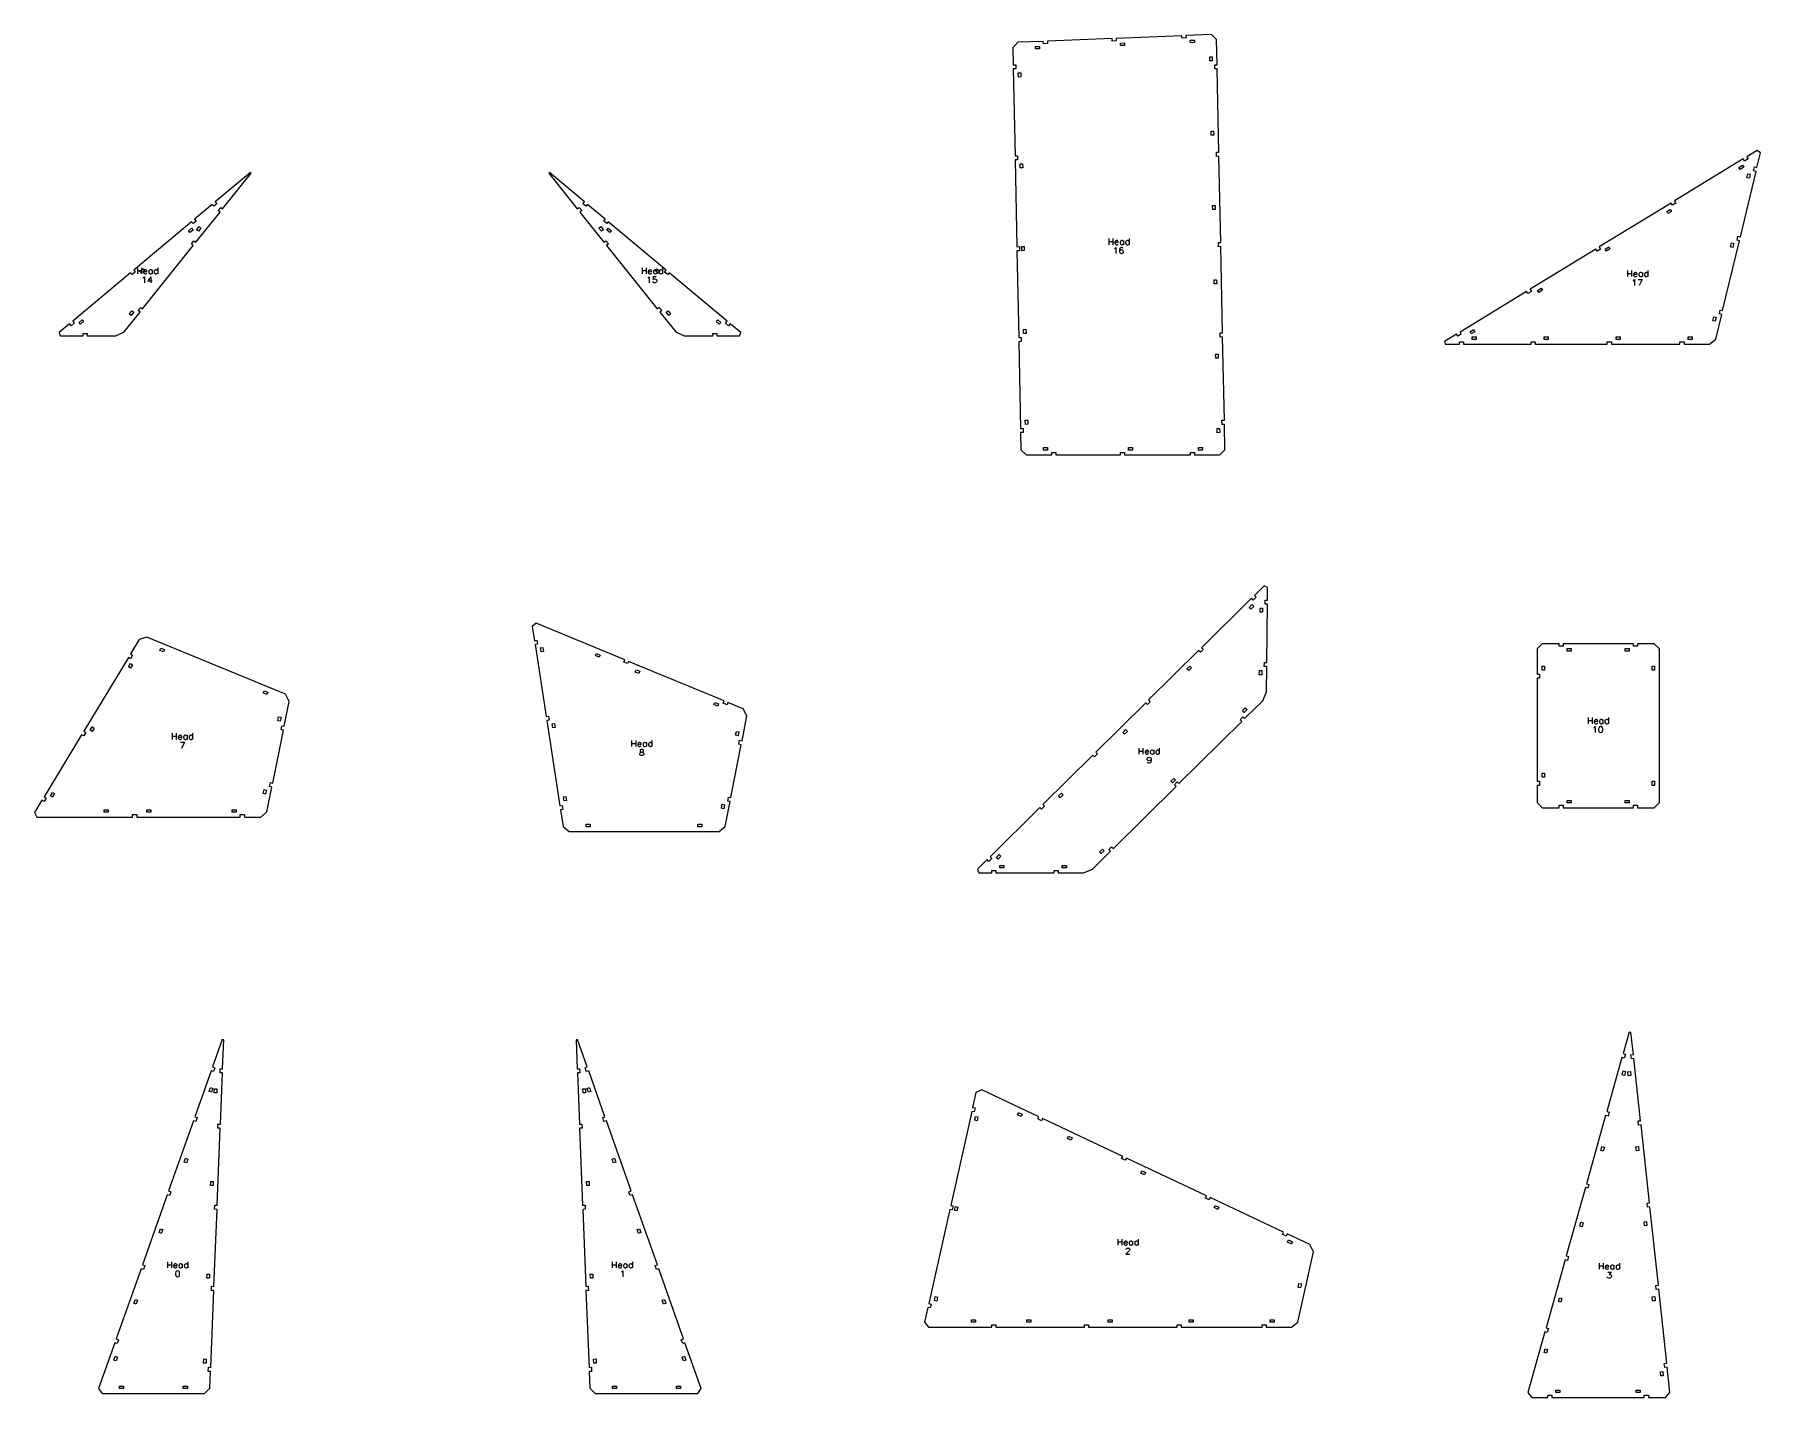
# Model space of a CAD drawing. Header units: metres. Extents: x 99 to 7850, y 59 to 3503.
# Drawn here: x 140 to 2259, y 61 to 1734 of the extents above; entities that cross this region are included whole.
import ezdxf

# ---------------------------------------------------------------- set-up
doc = ezdxf.new("R2010")
doc.units = ezdxf.units.M
doc.layers.add('head_cuts', color=7, linetype='Continuous')
doc.layers.add('head_marks', color=7, linetype='Continuous')

msp = doc.modelspace()

# ---------------------------------------------------------------- linework, layer by layer
at = {"layer": 'head_cuts'}
for points in [[(1357.4, 1218.3), (1388.6, 1218.3), (1388.6, 1221.3), (1393.6, 1221.3), (1393.6, 1218.3), (1473, 1218.3), (1473, 1221.3), (1478, 1221.3), (1478, 1218.3), (1558.9, 1218.3), (1558.9, 1221.3), (1563.9, 1221.3), (1563.9, 1218.3), (1595.1, 1218.3), (1601.3, 1224.7), (1600.7, 1255.8), (1597.7, 1255.8), (1597.6, 1260.8), (1600.6, 1260.8), (1598.5, 1363.1), (1595.5, 1363), (1595.4, 1368), (1598.4, 1368.1), (1596.3, 1474), (1593.3, 1473.9), (1593.2, 1478.9), (1596.2, 1479), (1594, 1584.9), (1591, 1584.8), (1590.9, 1589.8), (1593.9, 1589.9), (1591.9, 1692.1), (1588.9, 1692.1), (1588.8, 1697.1), (1591.8, 1697.1), (1591.1, 1728.3), (1584.7, 1734.4), (1553.5, 1733.1), (1553.7, 1730.1), (1548.7, 1729.9), (1548.5, 1732.9), (1467.7, 1729.6), (1467.8, 1726.6), (1462.8, 1726.4), (1462.7, 1729.4), (1383.3, 1726.2), (1383.4, 1723.2), (1378.4, 1723), (1378.3, 1726), (1347.2, 1724.8), (1341, 1718.2), (1341.4, 1697.1), (1344.4, 1697.2), (1344.5, 1692.2), (1341.5, 1692.1), (1343.7, 1585.5), (1346.7, 1585.6), (1346.8, 1580.6), (1343.8, 1580.5), (1345.9, 1473.9), (1348.9, 1474), (1349, 1469), (1346, 1468.9), (1348.2, 1362.3), (1351.2, 1362.4), (1351.3, 1357.4), (1348.3, 1357.3), (1350.4, 1250.7), (1353.4, 1250.8), (1353.5, 1245.8), (1350.5, 1245.7), (1350.9, 1224.7)], [(1373.6, 1719.8), (1373.7, 1716.8), (1368.7, 1716.6), (1368.6, 1719.6)], [(1478, 1724), (1478.1, 1721), (1473.1, 1720.8), (1473, 1723.8)], [(1563.8, 1727.5), (1563.9, 1724.5), (1558.9, 1724.3), (1558.8, 1727.3)], [(1585.7, 1702), (1582.7, 1701.9), (1582.6, 1706.9), (1585.6, 1707)], [(1347.6, 1687.2), (1350.6, 1687.3), (1350.7, 1682.3), (1347.7, 1682.2)], [(1587.5, 1610.7), (1584.5, 1610.7), (1584.4, 1615.7), (1587.4, 1615.7)], [(1871.7, 1354.1), (1889.2, 1354.1), (1889.2, 1357.1), (1894.2, 1357.1), (1894.2, 1354.1), (1977.2, 1354.1), (1977.2, 1357.1), (1982.2, 1357.1), (1982.2, 1354.1), (2070.7, 1354.1), (2070.7, 1357.1), (2075.7, 1357.1), (2075.7, 1354.1), (2159.9, 1354.1), (2159.9, 1357.1), (2164.9, 1357.1), (2164.9, 1354.1), (2196.1, 1354.1), (2203.9, 1360.3), (2211.2, 1390.6), (2208.3, 1391.3), (2209.4, 1396.1), (2212.3, 1395.4), (2232.9, 1481.3), (2230, 1482), (2231.1, 1486.8), (2234.1, 1486.1), (2253.3, 1566.2), (2250.3, 1566.9), (2251.5, 1571.8), (2254.4, 1571.1), (2258.8, 1589.3), (2254.8, 1592.1), (2242, 1584.3), (2243.6, 1581.7), (2239.3, 1579.1), (2237.7, 1581.7), (2153.3, 1530.1), (2154.9, 1527.5), (2150.6, 1524.9), (2149, 1527.5), (2060.8, 1473.6), (2062.4, 1471), (2058.1, 1468.4), (2056.5, 1470.9), (1975.9, 1421.7), (1977.5, 1419.1), (1973.2, 1416.5), (1971.6, 1419.1), (1889.9, 1369.1), (1891.5, 1366.6), (1887.2, 1364), (1885.7, 1366.5), (1870.8, 1357.4)], [(1349.9, 1575.6), (1352.9, 1575.7), (1353, 1570.7), (1350, 1570.6)], [(2236.6, 1574), (2238.2, 1571.4), (2233.9, 1568.8), (2232.3, 1571.3)], [(171.5, 1364.3), (199.4, 1364.3), (199.4, 1367.3), (204.4, 1367.3), (204.4, 1364.3), (239.6, 1364.3), (249.9, 1369.2), (269.4, 1393.6), (267, 1395.4), (270.2, 1399.3), (272.5, 1397.5), (334.8, 1475.4), (332.5, 1477.3), (335.6, 1481.2), (337.9, 1479.3), (367.6, 1516.4), (365.2, 1518.3), (368.4, 1522.2), (370.7, 1520.3), (405.8, 1564.2), (404.9, 1565.1), (361.8, 1529), (363.7, 1526.7), (359.9, 1523.5), (358, 1525.8), (336.4, 1507.7), (338.3, 1505.4), (334.5, 1502.2), (332.6, 1504.5), (261.6, 1445.1), (263.5, 1442.8), (259.7, 1439.6), (257.8, 1441.9), (186.8, 1382.4), (188.7, 1380.1), (184.9, 1376.9), (183, 1379.2), (170, 1368.4)], [(937.3, 1364.3), (972.5, 1364.3), (972.5, 1367.3), (977.5, 1367.3), (977.5, 1364.3), (1005.5, 1364.3), (1006.9, 1368.4), (994, 1379.2), (992, 1376.9), (988.2, 1380.1), (990.1, 1382.4), (919.1, 1441.9), (917.2, 1439.6), (913.4, 1442.8), (915.3, 1445.1), (844.3, 1504.5), (842.4, 1502.2), (838.6, 1505.4), (840.5, 1507.7), (818.9, 1525.8), (817, 1523.5), (813.2, 1526.7), (815.1, 1529), (772, 1565.1), (771.1, 1564.2), (806.2, 1520.3), (808.5, 1522.2), (811.7, 1518.3), (809.3, 1516.4), (839, 1479.3), (841.3, 1481.2), (844.5, 1477.3), (842.1, 1475.4), (904.4, 1397.5), (906.8, 1399.3), (909.9, 1395.4), (907.5, 1393.6), (927, 1369.2)], [(2245.1, 1557.9), (2242.2, 1558.6), (2243.3, 1563.5), (2246.3, 1562.8)], [(1589.3, 1519.5), (1586.3, 1519.4), (1586.2, 1524.4), (1589.2, 1524.5)], [(2147.9, 1519.7), (2149.5, 1517.2), (2145.2, 1514.6), (2143.6, 1517.1)], [(332.6, 1496.7), (334.5, 1494.4), (330.7, 1491.2), (328.8, 1493.5)], [(341, 1492.8), (338.7, 1494.7), (341.8, 1498.6), (344.2, 1496.7)], [(832.8, 1496.7), (835.1, 1498.6), (838.2, 1494.7), (835.9, 1492.8)], [(848.2, 1493.5), (846.2, 1491.2), (842.4, 1494.4), (844.3, 1496.7)], [(1351.9, 1474), (1354.9, 1474.1), (1355, 1469.1), (1352, 1469)], [(2072.5, 1473.7), (2074, 1471.1), (2069.8, 1468.5), (2068.2, 1471)], [(2224.7, 1472.9), (2221.8, 1473.6), (2223, 1478.5), (2225.9, 1477.8)], [(273.1, 1446.9), (275, 1444.6), (271.2, 1441.4), (269.3, 1443.7)], [(907.6, 1443.7), (905.7, 1441.4), (901.9, 1444.6), (903.8, 1446.9)], [(1591.2, 1428.2), (1588.2, 1428.2), (1588.1, 1433.2), (1591.1, 1433.2)], [(1989.5, 1422.9), (1991, 1420.4), (1986.7, 1417.8), (1985.2, 1420.3)], [(198.3, 1384.3), (200.2, 1382), (196.4, 1378.7), (194.5, 1381)], [(258.4, 1389.5), (256.1, 1391.4), (259.2, 1395.3), (261.6, 1393.4)], [(915.3, 1393.4), (917.7, 1395.3), (920.8, 1391.4), (918.5, 1389.5)], [(982.4, 1381), (980.5, 1378.7), (976.7, 1382), (978.6, 1384.3)], [(2203, 1382.3), (2200.1, 1383), (2201.3, 1387.8), (2204.2, 1387.1)], [(1354, 1372.4), (1357, 1372.5), (1357.1, 1367.5), (1354.1, 1367.4)], [(1906.4, 1372.2), (1908, 1369.6), (1903.7, 1367), (1902.2, 1369.6)], [(1904.8, 1360.1), (1904.8, 1363.1), (1909.8, 1363.1), (1909.8, 1360.1)], [(1993.2, 1360.1), (1993.2, 1363.1), (1998.2, 1363.1), (1998.2, 1360.1)], [(2081.6, 1360.1), (2081.6, 1363.1), (2086.6, 1363.1), (2086.6, 1360.1)], [(2169.9, 1360.1), (2169.9, 1363.1), (2174.9, 1363.1), (2174.9, 1360.1)], [(1593, 1337), (1590, 1336.9), (1589.9, 1341.9), (1592.9, 1342)], [(1356.2, 1260.8), (1359.2, 1260.9), (1359.3, 1255.9), (1356.3, 1255.8)], [(1594.9, 1245.7), (1591.9, 1245.6), (1591.8, 1250.6), (1594.8, 1250.7)], [(1378.6, 1224.3), (1378.6, 1227.3), (1383.6, 1227.3), (1383.6, 1224.3)], [(1483, 1224.3), (1483, 1227.3), (1488, 1227.3), (1488, 1224.3)], [(1568.9, 1224.3), (1568.9, 1227.3), (1573.9, 1227.3), (1573.9, 1224.3)], [(1299.3, 705.3), (1315, 705.3), (1315, 708.3), (1320, 708.3), (1320, 705.3), (1391.6, 705.3), (1391.6, 708.3), (1396.6, 708.3), (1396.6, 705.3), (1427.7, 705.3), (1438.6, 709.8), (1460.7, 731.7), (1458.6, 733.8), (1462.2, 737.3), (1464.3, 735.2), (1541.3, 811.3), (1539.2, 813.5), (1542.8, 817), (1544.9, 814.9), (1622, 891), (1619.8, 893.2), (1623.4, 896.7), (1625.5, 894.6), (1647.7, 916.5), (1652.3, 927.3), (1652.6, 958.4), (1649.6, 958.4), (1649.7, 963.4), (1652.7, 963.4), (1653.5, 1035), (1650.5, 1035.1), (1650.5, 1040.1), (1653.5, 1040), (1653.7, 1055.7), (1649.3, 1057.6), (1637.4, 1045.9), (1639.5, 1043.7), (1636, 1040.2), (1633.9, 1042.3), (1572.5, 981.7), (1574.6, 979.6), (1571.1, 976), (1569, 978.2), (1507.6, 917.5), (1509.7, 915.4), (1506.2, 911.9), (1504, 914), (1442.7, 853.3), (1444.8, 851.2), (1441.2, 847.7), (1439.1, 849.8), (1377.8, 789.2), (1379.9, 787), (1376.3, 783.5), (1374.2, 785.6), (1312.9, 725), (1315, 722.9), (1311.4, 719.3), (1309.3, 721.5), (1297.5, 709.8)], [(1634.5, 1034.6), (1636.6, 1032.4), (1633.1, 1028.9), (1631, 1031)], [(1647.4, 1025.1), (1644.4, 1025.1), (1644.4, 1030.1), (1647.4, 1030.1)], [(796.1, 755.9), (980.4, 755.9), (987.9, 762.1), (993.9, 792.7), (991, 793.2), (991.9, 798.2), (994.9, 797.6), (1007.5, 862.6), (1004.6, 863.1), (1005.5, 868.1), (1008.5, 867.5), (1014.5, 898.1), (1009.8, 906.7), (991.2, 914.4), (990.1, 911.6), (985.5, 913.5), (986.6, 916.3), (869, 964.9), (867.9, 962.1), (863.3, 964), (864.4, 966.8), (755.9, 1011.6), (751, 1007.8), (753.7, 990.3), (756.7, 990.8), (757.4, 985.8), (754.5, 985.4), (768, 897.3), (771, 897.8), (771.7, 892.8), (768.8, 892.4), (784.9, 787.7), (787.8, 788.1), (788.6, 783.2), (785.6, 782.7), (788.8, 762.2)], [(142.9, 773.8), (260.3, 773.8), (260.3, 776.8), (265.3, 776.8), (265.3, 773.8), (392.5, 773.8), (392.5, 776.8), (397.5, 776.8), (397.5, 773.8), (417.6, 773.8), (425.2, 780), (431.4, 810.6), (428.4, 811.2), (429.4, 816.1), (432.4, 815.5), (445.5, 880.4), (442.5, 881), (443.5, 885.9), (446.5, 885.3), (452.6, 915.8), (448, 924.5), (277.7, 994.8), (268.5, 991.8), (257.8, 974), (260.3, 972.5), (257.8, 968.2), (255.2, 969.7), (200.3, 879.1), (202.9, 877.6), (200.3, 873.3), (197.7, 874.8), (151.6, 798.6), (154.2, 797.1), (151.6, 792.8), (149, 794.4), (139.9, 779.2)], [(299.6, 979.3), (298.4, 976.5), (293.8, 978.4), (295, 981.2)], [(761.2, 981.3), (764.1, 981.8), (764.9, 976.8), (761.9, 976.4)], [(1990.9, 785.2), (2011.5, 785.2), (2011.5, 788.2), (2016.5, 788.2), (2016.5, 785.2), (2102.7, 785.2), (2102.7, 788.2), (2107.7, 788.2), (2107.7, 785.2), (2128.3, 785.2), (2134.6, 791.6), (2134.6, 980.3), (2128.3, 986.6), (2107.7, 986.6), (2107.7, 983.6), (2102.7, 983.6), (2102.7, 986.6), (2016.5, 986.6), (2016.5, 983.6), (2011.5, 983.6), (2011.5, 986.6), (1990.9, 986.6), (1984.6, 980.3), (1984.6, 949.1), (1987.6, 949.1), (1987.6, 944.1), (1984.6, 944.1), (1984.6, 817.7), (1987.6, 817.7), (1987.6, 812.7), (1984.6, 812.7), (1984.6, 791.6)], [(2026.5, 980.6), (2026.5, 977.6), (2021.5, 977.6), (2021.5, 980.6)], [(2097.7, 980.6), (2097.7, 977.6), (2092.7, 977.6), (2092.7, 980.6)], [(257.7, 962.4), (260.3, 960.8), (257.7, 956.5), (255.1, 958.1)], [(834.4, 972.7), (833.2, 969.9), (828.6, 971.9), (829.7, 974.6)], [(882.9, 952.7), (881.7, 949.9), (877.1, 951.8), (878.3, 954.6)], [(1558.2, 959.1), (1560.3, 957), (1556.8, 953.5), (1554.7, 955.6)], [(1646.5, 948.5), (1643.5, 948.5), (1643.6, 953.5), (1646.6, 953.5)], [(1990.6, 959.1), (1993.6, 959.1), (1993.6, 954.1), (1990.6, 954.1)], [(2128.6, 954.1), (2125.6, 954.1), (2125.6, 959.1), (2128.6, 959.1)], [(426.2, 927), (425, 924.2), (420.4, 926.1), (421.6, 928.9)], [(979.7, 912.7), (978.6, 909.9), (973.9, 911.8), (975.1, 914.6)], [(441.6, 891.4), (438.6, 892), (439.6, 896.9), (442.6, 896.3)], [(1624.8, 902.3), (1622.7, 904.5), (1626.3, 908), (1628.4, 905.9)], [(210.6, 884.6), (213.2, 883), (210.6, 878.7), (208, 880.3)], [(775.5, 888.4), (778.4, 888.8), (779.2, 883.9), (776.2, 883.4)], [(1003.6, 873.5), (1000.6, 874.1), (1001.6, 879), (1004.5, 878.4)], [(1479.4, 881.2), (1481.5, 879), (1477.9, 875.5), (1475.8, 877.6)], [(1990.6, 827.7), (1993.6, 827.7), (1993.6, 822.7), (1990.6, 822.7)], [(423.5, 802), (420.6, 802.5), (421.6, 807.4), (424.5, 806.9)], [(1537.1, 815.6), (1535, 817.7), (1538.6, 821.3), (1540.7, 819.1)], [(2128.6, 812.7), (2125.6, 812.7), (2125.6, 817.7), (2128.6, 817.7)], [(161.9, 804.1), (164.5, 802.5), (161.9, 798.3), (159.3, 799.8)], [(789.3, 798.5), (792.2, 798.9), (793, 794), (790, 793.5)], [(986.1, 784), (983.2, 784.6), (984.1, 789.5), (987.1, 788.9)], [(1400.5, 803.2), (1402.6, 801.1), (1399.1, 797.5), (1396.9, 799.7)], [(2021.5, 791.2), (2021.5, 794.2), (2026.5, 794.2), (2026.5, 791.2)], [(2092.7, 791.2), (2092.7, 794.2), (2097.7, 794.2), (2097.7, 791.2)], [(225.3, 779.8), (225.3, 782.8), (230.3, 782.8), (230.3, 779.8)], [(277.8, 779.8), (277.8, 782.8), (282.8, 782.8), (282.8, 779.8)], [(382.5, 779.8), (382.5, 782.8), (387.5, 782.8), (387.5, 779.8)], [(817.2, 761.9), (817.2, 764.9), (822.2, 764.9), (822.2, 761.9)], [(954.2, 761.9), (954.2, 764.9), (959.2, 764.9), (959.2, 761.9)], [(1324.2, 727.8), (1326.3, 725.6), (1322.8, 722.1), (1320.6, 724.2)], [(1449.4, 728.9), (1447.3, 731), (1450.9, 734.5), (1453, 732.4)], [(1325, 711.3), (1325, 714.3), (1330, 714.3), (1330, 711.3)], [(1401.6, 711.3), (1401.6, 714.3), (1406.6, 714.3), (1406.6, 711.3)], [(1977.9, 61.3), (1997.6, 61.3), (1997.6, 64.3), (2002.6, 64.3), (2002.6, 61.3), (2116.1, 61.3), (2116.1, 64.3), (2121.1, 64.3), (2121.1, 61.3), (2142, 61.3), (2147.6, 67.6), (2144.3, 98.6), (2141.3, 98.2), (2140.7, 103.2), (2143.7, 103.5), (2133.9, 194.3), (2130.9, 193.9), (2130.4, 198.9), (2133.4, 199.2), (2123, 295.2), (2120, 294.8), (2119.5, 299.8), (2122.4, 300.1), (2112.1, 396.1), (2109.1, 395.7), (2108.5, 400.7), (2111.5, 401), (2103.3, 477.5), (2100.3, 477.1), (2099.7, 482.1), (2102.7, 482.4), (2099.8, 509.5), (2097.4, 509.7), (2090, 483.5), (2092.9, 482.7), (2091.6, 477.9), (2088.7, 478.7), (2070, 412.3), (2072.9, 411.5), (2071.6, 406.7), (2068.7, 407.5), (2045.2, 323.7), (2048.1, 322.9), (2046.7, 318.1), (2043.8, 318.9), (2020.3, 235.2), (2023.2, 234.4), (2021.9, 229.6), (2019, 230.4), (1995.5, 146.6), (1998.4, 145.8), (1997, 141), (1994.1, 141.8), (1973.2, 67.4)], [(222.8, 66.3), (348.7, 66.3), (355.3, 72.6), (356.1, 93.2), (353.1, 93.3), (353.3, 98.3), (356.3, 98.2), (360.1, 192.7), (357.1, 192.8), (357.3, 197.8), (360.2, 197.7), (364, 292.2), (361, 292.3), (361.2, 297.3), (364.2, 297.2), (367.9, 391.7), (364.9, 391.8), (365.1, 396.8), (368.1, 396.7), (370.6, 459.7), (367.6, 459.8), (367.8, 464.8), (370.8, 464.7), (372.2, 500.4), (370.4, 500.7), (358.4, 467.1), (361.3, 466.1), (359.6, 461.3), (356.8, 462.3), (336.7, 405.8), (339.5, 404.8), (337.9, 400), (335, 401), (304.5, 314.9), (307.4, 313.9), (305.7, 309.2), (302.9, 310.2), (272.4, 224.1), (275.2, 223.1), (273.5, 218.4), (270.7, 219.4), (240.2, 133.2), (243, 132.2), (241.4, 127.5), (238.5, 128.5), (218.6, 72.2)], [(828.2, 66.3), (954.1, 66.3), (958.3, 72.2), (938.4, 128.5), (935.6, 127.5), (933.9, 132.2), (936.7, 133.2), (906.2, 219.4), (903.4, 218.4), (901.7, 223.1), (904.5, 224.1), (874, 310.2), (871.2, 309.2), (869.5, 313.9), (872.4, 314.9), (841.9, 401), (839, 400), (837.4, 404.8), (840.2, 405.8), (820.2, 462.3), (817.3, 461.3), (815.7, 466.1), (818.5, 467.1), (806.5, 500.7), (804.7, 500.4), (806.1, 464.7), (809.1, 464.8), (809.3, 459.8), (806.3, 459.7), (808.8, 396.7), (811.8, 396.8), (812, 391.8), (809, 391.7), (812.7, 297.2), (815.7, 297.3), (815.9, 292.3), (812.9, 292.2), (816.7, 197.7), (819.7, 197.8), (819.9, 192.8), (816.9, 192.7), (820.6, 98.2), (823.6, 98.3), (823.8, 93.3), (820.8, 93.2), (821.6, 72.6)], [(2090.3, 462.1), (2093.1, 461.3), (2091.8, 456.5), (2088.9, 457.3)], [(2099.5, 456.4), (2096.5, 456.1), (2096, 461), (2099, 461.4)], [(355.8, 441.7), (358.6, 440.7), (357, 436), (354.1, 437)], [(363.6, 435.1), (360.6, 435.3), (360.8, 440.3), (363.8, 440.1)], [(813.1, 440.1), (816.1, 440.3), (816.3, 435.3), (813.3, 435.1)], [(822.8, 437), (819.9, 436), (818.3, 440.7), (821.1, 441.7)], [(1237.5, 147.6), (1315, 147.6), (1315, 150.6), (1320, 150.6), (1320, 147.6), (1428.8, 147.6), (1428.8, 150.6), (1433.8, 150.6), (1433.8, 147.6), (1542.6, 147.6), (1542.6, 150.6), (1547.6, 150.6), (1547.6, 147.6), (1646.9, 147.6), (1646.9, 150.6), (1651.9, 150.6), (1651.9, 147.6), (1683.1, 147.6), (1690.8, 153.8), (1710.1, 240), (1705.7, 248.9), (1677.6, 262.1), (1676.3, 259.4), (1671.8, 261.6), (1673, 264.3), (1583.2, 306.6), (1581.9, 303.9), (1577.4, 306.1), (1578.7, 308.8), (1480.3, 355.2), (1479, 352.5), (1474.5, 354.6), (1475.8, 357.3), (1377.3, 403.7), (1376.1, 401), (1371.5, 403.2), (1372.8, 405.9), (1302.7, 438.9), (1295.6, 435.5), (1291.6, 417.4), (1294.5, 416.8), (1293.4, 411.9), (1290.5, 412.5), (1264.6, 297.1), (1267.5, 296.4), (1266.4, 291.5), (1263.5, 292.2), (1237.6, 176.7), (1240.6, 176), (1239.5, 171.2), (1236.5, 171.8), (1232.5, 153.8)], [(1295.2, 406.3), (1298.1, 405.7), (1297.1, 400.8), (1294.1, 401.5)], [(1352.4, 408.9), (1351.1, 406.2), (1346.6, 408.3), (1347.8, 411)], [(1413.9, 379.9), (1412.6, 377.2), (1408.1, 379.3), (1409.4, 382)], [(2064.2, 369.3), (2067.1, 368.5), (2065.8, 363.7), (2062.9, 364.5)], [(2109.5, 364.3), (2106.5, 364), (2105.9, 368.9), (2108.9, 369.3)], [(325.1, 355), (327.9, 354), (326.3, 349.3), (323.4, 350.3)], [(853.5, 350.3), (850.7, 349.3), (849, 354), (851.8, 355)], [(1503.9, 337.4), (1502.7, 334.7), (1498.1, 336.8), (1499.4, 339.5)], [(359.1, 321.4), (356.1, 321.5), (356.3, 326.5), (359.3, 326.4)], [(817.6, 326.4), (820.6, 326.5), (820.8, 321.5), (817.8, 321.4)], [(1594, 294.9), (1592.7, 292.2), (1588.2, 294.3), (1589.5, 297.1)], [(1270.4, 295.7), (1273.4, 295.1), (1272.3, 290.2), (1269.4, 290.9)], [(2038.2, 276.5), (2041.1, 275.7), (2039.7, 270.9), (2036.8, 271.7)], [(2119.4, 272.2), (2116.5, 271.9), (2115.9, 276.8), (2118.9, 277.2)], [(294.4, 268.3), (297.2, 267.3), (295.5, 262.6), (292.7, 263.6)], [(884.2, 263.6), (881.4, 262.6), (879.7, 267.3), (882.5, 268.3)], [(1684.1, 252.5), (1682.8, 249.7), (1678.2, 251.9), (1679.5, 254.6)], [(354.6, 207.7), (351.6, 207.8), (351.8, 212.8), (354.8, 212.7)], [(822.1, 212.7), (825.1, 212.8), (825.3, 207.8), (822.3, 207.7)], [(1694, 195.7), (1691.1, 196.4), (1692.2, 201.3), (1695.1, 200.6)], [(263.7, 181.6), (266.5, 180.6), (264.8, 175.9), (262, 176.9)], [(914.9, 176.9), (912.1, 175.9), (910.4, 180.6), (913.2, 181.6)], [(1245.7, 185.1), (1248.6, 184.5), (1247.5, 179.6), (1244.6, 180.3)], [(2012.1, 183.7), (2015, 182.9), (2013.7, 178.1), (2010.8, 178.9)], [(2129.4, 180.1), (2126.4, 179.8), (2125.9, 184.7), (2128.9, 185.1)], [(1290.2, 153.6), (1290.2, 156.6), (1295.2, 156.6), (1295.2, 153.6)], [(1358.2, 153.6), (1358.2, 156.6), (1363.2, 156.6), (1363.2, 153.6)], [(1457.8, 153.6), (1457.8, 156.6), (1462.8, 156.6), (1462.8, 153.6)], [(1557.3, 153.6), (1557.3, 156.6), (1562.3, 156.6), (1562.3, 153.6)], [(1656.9, 153.6), (1656.9, 156.6), (1661.9, 156.6), (1661.9, 153.6)], [(239, 111.9), (241.8, 110.9), (240.2, 106.2), (237.3, 107.2)], [(350.5, 103.5), (347.5, 103.6), (347.7, 108.6), (350.7, 108.5)], [(826.2, 108.5), (829.2, 108.6), (829.4, 103.6), (826.4, 103.5)], [(939.6, 107.2), (936.8, 106.2), (935.1, 110.9), (937.9, 111.9)], [(1994.6, 121.1), (1997.5, 120.3), (1996.1, 115.5), (1993.2, 116.3)], [(2139.4, 88), (2136.4, 87.7), (2135.9, 92.6), (2138.8, 93)], [(244, 72.3), (244, 75.3), (249, 75.3), (249, 72.3)], [(322.5, 72.3), (322.5, 75.3), (327.5, 75.3), (327.5, 72.3)], [(849.4, 72.3), (849.4, 75.3), (854.4, 75.3), (854.4, 72.3)], [(927.9, 72.3), (927.9, 75.3), (932.9, 75.3), (932.9, 72.3)], [(2007.6, 67.3), (2007.6, 70.3), (2012.6, 70.3), (2012.6, 67.3)], [(2106.1, 67.3), (2106.1, 70.3), (2111.1, 70.3), (2111.1, 67.3)]]:
    msp.add_lwpolyline(points, close=True, dxfattribs=at)
at = {"layer": 'head_marks'}
for p, q in [((1458.6, 1483.9), (1458.6, 1476.4)), ((1463.6, 1483.9), (1463.6, 1476.4)), ((1483.6, 1483.9), (1483.6, 1476.4)), ((1458.6, 1480.4), (1463.6, 1480.4)), ((1465.6, 1471.5), (1466.3, 1471.9)), ((1466.4, 1480.4), (1466.1, 1479.3)), ((1466.1, 1479.3), (1470.4, 1479.3)), ((1466.1, 1479.3), (1466.1, 1478.6)), ((1466.1, 1478.6), (1466.4, 1477.5)), ((1466.3, 1471.9), (1467.3, 1472.9)), ((1467.2, 1481.1), (1466.4, 1480.4)), ((1466.4, 1477.5), (1467.2, 1476.8)), ((1467.9, 1481.4), (1467.2, 1481.1)), ((1467.2, 1476.8), (1467.9, 1476.4)), ((1467.3, 1472.9), (1467.3, 1465.4)), ((1468.9, 1481.4), (1467.9, 1481.4)), ((1467.9, 1476.4), (1468.9, 1476.4)), ((1469.7, 1481.1), (1468.9, 1481.4)), ((1468.9, 1476.4), (1469.7, 1476.8)), ((1470, 1480.7), (1469.7, 1481.1)), ((1469.7, 1476.8), (1470.4, 1477.5)), ((1470.4, 1480), (1470, 1480.7)), ((1470.4, 1479.3), (1470.4, 1480)), ((1472.3, 1471.5), (1472, 1469.7)), ((1472, 1469.7), (1472, 1467.9)), ((1472.3, 1469), (1472, 1467.9)), ((1472, 1467.9), (1472.3, 1466.5)), ((1473.1, 1472.6), (1472.3, 1471.5)), ((1473.1, 1469.7), (1472.3, 1469)), ((1472.3, 1466.5), (1473.1, 1465.8)), ((1472.9, 1480.4), (1472.5, 1479.3)), ((1472.5, 1479.3), (1472.5, 1478.6)), ((1472.5, 1478.6), (1472.9, 1477.5)), ((1473.6, 1481.1), (1472.9, 1480.4)), ((1472.9, 1477.5), (1473.6, 1476.8)), ((1474.1, 1472.9), (1473.1, 1472.6)), ((1474.1, 1470.1), (1473.1, 1469.7)), ((1473.1, 1465.8), (1474.1, 1465.4)), ((1474.3, 1481.4), (1473.6, 1481.1)), ((1473.6, 1476.8), (1474.3, 1476.4)), ((1474.8, 1472.9), (1474.1, 1472.9)), ((1474.5, 1470.1), (1474.1, 1470.1)), ((1474.1, 1465.4), (1474.5, 1465.4)), ((1475.4, 1481.4), (1474.3, 1481.4)), ((1474.3, 1476.4), (1475.4, 1476.4)), ((1475.6, 1469.7), (1474.5, 1470.1)), ((1474.5, 1465.4), (1475.6, 1465.8)), ((1475.9, 1472.6), (1474.8, 1472.9)), ((1476.1, 1481.1), (1475.4, 1481.4)), ((1475.4, 1476.4), (1476.1, 1476.8)), ((1476.3, 1469), (1475.6, 1469.7)), ((1475.6, 1465.8), (1476.3, 1466.5)), ((1476.3, 1471.9), (1475.9, 1472.6)), ((1476.8, 1480.4), (1476.1, 1481.1)), ((1476.1, 1476.8), (1476.8, 1477.5)), ((1476.6, 1467.9), (1476.3, 1469)), ((1476.3, 1466.5), (1476.6, 1467.6)), ((1476.6, 1467.6), (1476.6, 1467.9)), ((1476.8, 1481.4), (1476.8, 1476.4)), ((1479.7, 1480.4), (1479.3, 1479.3)), ((1479.3, 1479.3), (1479.3, 1478.6)), ((1479.3, 1478.6), (1479.7, 1477.5)), ((1480.4, 1481.1), (1479.7, 1480.4)), ((1479.7, 1477.5), (1480.4, 1476.8)), ((1481.1, 1481.4), (1480.4, 1481.1)), ((1480.4, 1476.8), (1481.1, 1476.4)), ((1482.2, 1481.4), (1481.1, 1481.4)), ((1481.1, 1476.4), (1482.2, 1476.4)), ((1482.9, 1481.1), (1482.2, 1481.4)), ((1482.2, 1476.4), (1482.9, 1476.8)), ((1483.6, 1480.4), (1482.9, 1481.1)), ((1482.9, 1476.8), (1483.6, 1477.5)), ((266.1, 1448.1), (266.1, 1440.6)), ((266.1, 1444.5), (271.1, 1444.5)), ((271.1, 1448.1), (271.1, 1440.6)), ((274, 1444.5), (273.6, 1443.4)), ((273.6, 1443.4), (277.9, 1443.4)), ((273.6, 1443.4), (273.6, 1442.7)), ((273.6, 1442.7), (274, 1441.6)), ((274.7, 1445.2), (274, 1444.5)), ((274, 1441.6), (274.7, 1440.9)), ((275.4, 1445.6), (274.7, 1445.2)), ((274.7, 1440.9), (275.4, 1440.6)), ((276.5, 1445.6), (275.4, 1445.6)), ((277.2, 1445.2), (276.5, 1445.6)), ((276.5, 1440.6), (277.2, 1440.9)), ((277.6, 1444.8), (277.2, 1445.2)), ((277.2, 1440.9), (277.9, 1441.6)), ((277.9, 1444.1), (277.6, 1444.8)), ((277.9, 1443.4), (277.9, 1444.1)), ((280.4, 1444.5), (280.1, 1443.4)), ((280.1, 1443.4), (280.1, 1442.7)), ((280.1, 1442.7), (280.4, 1441.6)), ((281.1, 1445.2), (280.4, 1444.5)), ((280.4, 1441.6), (281.1, 1440.9)), ((281.9, 1445.6), (281.1, 1445.2)), ((281.1, 1440.9), (281.9, 1440.6)), ((282.9, 1445.6), (281.9, 1445.6)), ((283.6, 1445.2), (282.9, 1445.6)), ((282.9, 1440.6), (283.6, 1440.9)), ((284.4, 1444.5), (283.6, 1445.2)), ((283.6, 1440.9), (284.4, 1441.6)), ((284.4, 1445.6), (284.4, 1440.6)), ((287.2, 1444.5), (286.9, 1443.4)), ((286.9, 1443.4), (286.9, 1442.7)), ((286.9, 1442.7), (287.2, 1441.6)), ((287.9, 1445.2), (287.2, 1444.5)), ((287.2, 1441.6), (287.9, 1440.9)), ((288.6, 1445.6), (287.9, 1445.2)), ((287.9, 1440.9), (288.6, 1440.6)), ((289.7, 1445.6), (288.6, 1445.6)), ((290.4, 1445.2), (289.7, 1445.6)), ((289.7, 1440.6), (290.4, 1440.9)), ((291.1, 1444.5), (290.4, 1445.2)), ((290.4, 1440.9), (291.1, 1441.6)), ((291.1, 1448.1), (291.1, 1440.6)), ((885.8, 1448.1), (885.8, 1440.6)), ((885.8, 1444.5), (890.8, 1444.5)), ((890.8, 1448.1), (890.8, 1440.6)), ((893.6, 1444.5), (893.3, 1443.4)), ((893.3, 1443.4), (897.6, 1443.4)), ((893.3, 1443.4), (893.3, 1442.7)), ((893.3, 1442.7), (893.6, 1441.6)), ((894.3, 1445.2), (893.6, 1444.5)), ((893.6, 1441.6), (894.3, 1440.9)), ((895.1, 1445.6), (894.3, 1445.2)), ((894.3, 1440.9), (895.1, 1440.6)), ((896.1, 1445.6), (895.1, 1445.6)), ((896.8, 1445.2), (896.1, 1445.6)), ((896.1, 1440.6), (896.8, 1440.9)), ((897.2, 1444.8), (896.8, 1445.2)), ((896.8, 1440.9), (897.6, 1441.6)), ((897.6, 1444.1), (897.2, 1444.8)), ((897.6, 1443.4), (897.6, 1444.1)), ((900.1, 1444.5), (899.7, 1443.4)), ((899.7, 1443.4), (899.7, 1442.7)), ((899.7, 1442.7), (900.1, 1441.6)), ((900.8, 1445.2), (900.1, 1444.5)), ((900.1, 1441.6), (900.8, 1440.9)), ((901.5, 1445.6), (900.8, 1445.2)), ((900.8, 1440.9), (901.5, 1440.6)), ((902.6, 1445.6), (901.5, 1445.6)), ((903.3, 1445.2), (902.6, 1445.6)), ((902.6, 1440.6), (903.3, 1440.9)), ((904, 1444.5), (903.3, 1445.2)), ((903.3, 1440.9), (904, 1441.6)), ((904, 1445.6), (904, 1440.6)), ((906.8, 1444.5), (906.5, 1443.4)), ((906.5, 1443.4), (906.5, 1442.7)), ((906.5, 1442.7), (906.8, 1441.6)), ((907.6, 1445.2), (906.8, 1444.5)), ((906.8, 1441.6), (907.6, 1440.9)), ((908.3, 1445.6), (907.6, 1445.2)), ((907.6, 1440.9), (908.3, 1440.6)), ((909.3, 1445.6), (908.3, 1445.6)), ((910.1, 1445.2), (909.3, 1445.6)), ((909.3, 1440.6), (910.1, 1440.9)), ((910.8, 1444.5), (910.1, 1445.2)), ((910.1, 1440.9), (910.8, 1441.6)), ((910.8, 1448.1), (910.8, 1440.6)), ((2095.5, 1444.7), (2095.5, 1437.2)), ((2095.5, 1441.1), (2100.5, 1441.1)), ((2100.5, 1444.7), (2100.5, 1437.2)), ((2103.4, 1441.1), (2103, 1440)), ((2104.1, 1441.8), (2103.4, 1441.1)), ((2104.8, 1442.2), (2104.1, 1441.8)), ((2105.9, 1442.2), (2104.8, 1442.2)), ((2106.6, 1441.8), (2105.9, 1442.2)), ((2107, 1441.5), (2106.6, 1441.8)), ((2107.3, 1440.7), (2107, 1441.5)), ((2109.8, 1441.1), (2109.5, 1440)), ((2110.5, 1441.8), (2109.8, 1441.1)), ((2111.3, 1442.2), (2110.5, 1441.8)), ((2112.3, 1442.2), (2111.3, 1442.2)), ((2113, 1441.8), (2112.3, 1442.2)), ((2113.8, 1441.1), (2113, 1441.8)), ((2113.8, 1442.2), (2113.8, 1437.2)), ((2116.6, 1441.1), (2116.3, 1440)), ((2117.3, 1441.8), (2116.6, 1441.1)), ((2118, 1442.2), (2117.3, 1441.8)), ((2119.1, 1442.2), (2118, 1442.2)), ((2119.8, 1441.8), (2119.1, 1442.2)), ((2120.5, 1441.1), (2119.8, 1441.8)), ((2120.5, 1444.7), (2120.5, 1437.2)), ((272.9, 1435.6), (273.6, 1436)), ((273.6, 1436), (274.7, 1437.1)), ((274.7, 1437.1), (274.7, 1429.6)), ((275.4, 1440.6), (276.5, 1440.6)), ((282.6, 1437.1), (279, 1432.1)), ((279, 1432.1), (284.4, 1432.1)), ((281.9, 1440.6), (282.9, 1440.6)), ((282.6, 1437.1), (282.6, 1429.6)), ((288.6, 1440.6), (289.7, 1440.6)), ((892.7, 1435.6), (893.4, 1436)), ((893.4, 1436), (894.5, 1437.1)), ((894.5, 1437.1), (894.5, 1429.6)), ((895.1, 1440.6), (896.1, 1440.6)), ((899.2, 1430.3), (898.8, 1431)), ((899.5, 1437.1), (899.2, 1433.8)), ((899.2, 1433.8), (899.5, 1434.2)), ((899.5, 1429.9), (899.2, 1430.3)), ((903.1, 1437.1), (899.5, 1437.1)), ((899.5, 1434.2), (900.6, 1434.6)), ((900.6, 1429.6), (899.5, 1429.9)), ((900.6, 1434.6), (901.7, 1434.6)), ((901.7, 1429.6), (900.6, 1429.6)), ((901.5, 1440.6), (902.6, 1440.6)), ((901.7, 1434.6), (902.7, 1434.2)), ((902.7, 1429.9), (901.7, 1429.6)), ((902.7, 1434.2), (903.4, 1433.5)), ((903.4, 1430.6), (902.7, 1429.9)), ((903.4, 1433.5), (903.8, 1432.4)), ((903.8, 1431.7), (903.4, 1430.6)), ((903.8, 1432.4), (903.8, 1431.7)), ((908.3, 1440.6), (909.3, 1440.6)), ((2102.5, 1432.2), (2103.2, 1432.6)), ((2103, 1440), (2107.3, 1440)), ((2103, 1440), (2103, 1439.3)), ((2103, 1439.3), (2103.4, 1438.2)), ((2103.2, 1432.6), (2104.3, 1433.7)), ((2103.4, 1438.2), (2104.1, 1437.5)), ((2104.1, 1437.5), (2104.8, 1437.2)), ((2104.3, 1433.7), (2104.3, 1426.2)), ((2104.8, 1437.2), (2105.9, 1437.2)), ((2105.9, 1437.2), (2106.6, 1437.5)), ((2106.6, 1437.5), (2107.3, 1438.2)), ((2107.3, 1440), (2107.3, 1440.7)), ((2108.6, 1433.7), (2113.6, 1433.7)), ((2109.5, 1440), (2109.5, 1439.3)), ((2109.5, 1439.3), (2109.8, 1438.2)), ((2109.8, 1438.2), (2110.5, 1437.5)), ((2113.6, 1433.7), (2110, 1426.2)), ((2110.5, 1437.5), (2111.3, 1437.2)), ((2111.3, 1437.2), (2112.3, 1437.2)), ((2112.3, 1437.2), (2113, 1437.5)), ((2113, 1437.5), (2113.8, 1438.2)), ((2116.3, 1440), (2116.3, 1439.3)), ((2116.3, 1439.3), (2116.6, 1438.2)), ((2116.6, 1438.2), (2117.3, 1437.5)), ((2117.3, 1437.5), (2118, 1437.2)), ((2118, 1437.2), (2119.1, 1437.2)), ((2119.1, 1437.2), (2119.8, 1437.5)), ((2119.8, 1437.5), (2120.5, 1438.2)), ((2047.1, 895.9), (2047.1, 888.4)), ((2047.1, 892.4), (2052.1, 892.4)), ((2052.1, 895.9), (2052.1, 888.4)), ((2055, 892.4), (2054.6, 891.3)), ((2054.6, 891.3), (2058.9, 891.3)), ((2054.6, 891.3), (2054.6, 890.6)), ((2054.6, 890.6), (2055, 889.5)), ((2055.7, 893.1), (2055, 892.4)), ((2056.4, 893.4), (2055.7, 893.1)), ((2057.5, 893.4), (2056.4, 893.4)), ((2058.2, 893.1), (2057.5, 893.4)), ((2058.5, 892.7), (2058.2, 893.1)), ((2058.9, 892), (2058.5, 892.7)), ((2058.9, 891.3), (2058.9, 892)), ((2061.4, 892.4), (2061, 891.3)), ((2061, 891.3), (2061, 890.6)), ((2061, 890.6), (2061.4, 889.5)), ((2062.1, 893.1), (2061.4, 892.4)), ((2062.8, 893.4), (2062.1, 893.1)), ((2063.9, 893.4), (2062.8, 893.4)), ((2064.6, 893.1), (2063.9, 893.4)), ((2065.3, 892.4), (2064.6, 893.1)), ((2065.3, 893.4), (2065.3, 888.4)), ((2068.2, 892.4), (2067.8, 891.3)), ((2067.8, 891.3), (2067.8, 890.6)), ((2067.8, 890.6), (2068.2, 889.5)), ((2068.9, 893.1), (2068.2, 892.4)), ((2069.6, 893.4), (2068.9, 893.1)), ((2070.7, 893.4), (2069.6, 893.4)), ((2071.4, 893.1), (2070.7, 893.4)), ((2072.1, 892.4), (2071.4, 893.1)), ((2072.1, 895.9), (2072.1, 888.4)), ((308.9, 876.6), (308.9, 869.1)), ((308.9, 873), (313.9, 873)), ((313.9, 876.6), (313.9, 869.1)), ((316.7, 873), (316.4, 872)), ((316.4, 872), (320.7, 872)), ((316.4, 872), (316.4, 871.2)), ((316.4, 871.2), (316.7, 870.2)), ((317.5, 873.7), (316.7, 873)), ((316.7, 870.2), (317.5, 869.5)), ((318.2, 874.1), (317.5, 873.7)), ((317.5, 869.5), (318.2, 869.1)), ((319.2, 874.1), (318.2, 874.1)), ((318.2, 869.1), (319.2, 869.1)), ((320, 873.7), (319.2, 874.1)), ((319.2, 869.1), (320, 869.5)), ((320.3, 873.4), (320, 873.7)), ((320, 869.5), (320.7, 870.2)), ((320.7, 872.7), (320.3, 873.4)), ((320.7, 872), (320.7, 872.7)), ((323.2, 873), (322.8, 872)), ((322.8, 872), (322.8, 871.2)), ((322.8, 871.2), (323.2, 870.2)), ((323.9, 873.7), (323.2, 873)), ((323.2, 870.2), (323.9, 869.5)), ((324.6, 874.1), (323.9, 873.7)), ((323.9, 869.5), (324.6, 869.1)), ((325.7, 874.1), (324.6, 874.1)), ((324.6, 869.1), (325.7, 869.1)), ((326.4, 873.7), (325.7, 874.1)), ((325.7, 869.1), (326.4, 869.5)), ((327.1, 873), (326.4, 873.7)), ((326.4, 869.5), (327.1, 870.2)), ((327.1, 874.1), (327.1, 869.1)), ((330, 873), (329.6, 872)), ((329.6, 872), (329.6, 871.2)), ((329.6, 871.2), (330, 870.2)), ((330.7, 873.7), (330, 873)), ((330, 870.2), (330.7, 869.5)), ((331.4, 874.1), (330.7, 873.7)), ((330.7, 869.5), (331.4, 869.1)), ((332.5, 874.1), (331.4, 874.1)), ((331.4, 869.1), (332.5, 869.1)), ((333.2, 873.7), (332.5, 874.1)), ((332.5, 869.1), (333.2, 869.5)), ((333.9, 873), (333.2, 873.7)), ((333.2, 869.5), (333.9, 870.2)), ((333.9, 876.6), (333.9, 869.1)), ((2054.1, 883.5), (2054.8, 883.9)), ((2054.8, 883.9), (2055.8, 884.9)), ((2055, 889.5), (2055.7, 888.8)), ((2055.7, 888.8), (2056.4, 888.4)), ((2055.8, 884.9), (2055.8, 877.4)), ((2056.4, 888.4), (2057.5, 888.4)), ((2057.5, 888.4), (2058.2, 888.8)), ((2058.2, 888.8), (2058.9, 889.5)), ((2060.5, 883.5), (2060.1, 881.7)), ((2060.1, 881.7), (2060.1, 880.6)), ((2060.1, 880.6), (2060.5, 878.9)), ((2061.2, 884.6), (2060.5, 883.5)), ((2060.5, 878.9), (2061.2, 877.8)), ((2062.3, 884.9), (2061.2, 884.6)), ((2061.2, 877.8), (2062.3, 877.4)), ((2061.4, 889.5), (2062.1, 888.8)), ((2062.1, 888.8), (2062.8, 888.4)), ((2063, 884.9), (2062.3, 884.9)), ((2062.3, 877.4), (2063, 877.4)), ((2062.8, 888.4), (2063.9, 888.4)), ((2064.1, 884.6), (2063, 884.9)), ((2063, 877.4), (2064.1, 877.8)), ((2063.9, 888.4), (2064.6, 888.8)), ((2064.8, 883.5), (2064.1, 884.6)), ((2064.1, 877.8), (2064.8, 878.9)), ((2064.6, 888.8), (2065.3, 889.5)), ((2065.1, 881.7), (2064.8, 883.5)), ((2064.8, 878.9), (2065.1, 880.6)), ((2065.1, 880.6), (2065.1, 881.7)), ((2068.2, 889.5), (2068.9, 888.8)), ((2068.9, 888.8), (2069.6, 888.4)), ((2069.6, 888.4), (2070.7, 888.4)), ((2070.7, 888.4), (2071.4, 888.8)), ((2071.4, 888.8), (2072.1, 889.5)), ((318.9, 865.6), (323.9, 865.6)), ((323.9, 865.6), (320.3, 858.1)), ((872.9, 867.7), (872.9, 860.2)), ((872.9, 864.1), (877.9, 864.1)), ((877.9, 867.7), (877.9, 860.2)), ((880.8, 864.1), (880.4, 863.1)), ((880.4, 863.1), (884.7, 863.1)), ((880.4, 863.1), (880.4, 862.3)), ((880.4, 862.3), (880.8, 861.3)), ((881.5, 864.8), (880.8, 864.1)), ((880.8, 861.3), (881.5, 860.6)), ((882.2, 865.2), (881.5, 864.8)), ((881.5, 860.6), (882.2, 860.2)), ((883.3, 865.2), (882.2, 865.2)), ((882.2, 860.2), (883.3, 860.2)), ((882.9, 851.7), (883.3, 852.4)), ((882.9, 850.6), (882.9, 851.7)), ((883.3, 849.9), (882.9, 850.6)), ((884, 864.8), (883.3, 865.2)), ((883.3, 860.2), (884, 860.6)), ((883.6, 856.3), (883.3, 855.6)), ((883.3, 855.6), (883.3, 854.9)), ((883.3, 854.9), (883.6, 854.2)), ((883.3, 852.4), (884, 853.1)), ((883.6, 849.6), (883.3, 849.9)), ((884.7, 856.7), (883.6, 856.3)), ((883.6, 854.2), (884.4, 853.8)), ((884.7, 849.2), (883.6, 849.6)), ((884.4, 864.5), (884, 864.8)), ((884, 860.6), (884.7, 861.3)), ((884, 853.1), (885.1, 853.5)), ((884.7, 863.8), (884.4, 864.5)), ((884.4, 853.8), (885.8, 853.5)), ((884.7, 863.1), (884.7, 863.8)), ((886.1, 856.7), (884.7, 856.7)), ((886.1, 849.2), (884.7, 849.2)), ((885.1, 853.5), (886.5, 853.8)), ((885.8, 853.5), (886.9, 853.1)), ((887.2, 856.3), (886.1, 856.7)), ((887.2, 849.6), (886.1, 849.2)), ((886.5, 853.8), (887.2, 854.2)), ((887.2, 864.1), (886.9, 863.1)), ((886.9, 863.1), (886.9, 862.3)), ((886.9, 862.3), (887.2, 861.3)), ((886.9, 853.1), (887.6, 852.4)), ((887.9, 864.8), (887.2, 864.1)), ((887.2, 861.3), (887.9, 860.6)), ((887.6, 855.6), (887.2, 856.3)), ((887.2, 854.2), (887.6, 854.9)), ((887.6, 849.9), (887.2, 849.6)), ((887.6, 854.9), (887.6, 855.6)), ((887.6, 852.4), (887.9, 851.7)), ((887.9, 850.6), (887.6, 849.9)), ((888.6, 865.2), (887.9, 864.8)), ((887.9, 860.6), (888.6, 860.2)), ((887.9, 851.7), (887.9, 850.6)), ((889.7, 865.2), (888.6, 865.2)), ((888.6, 860.2), (889.7, 860.2)), ((890.4, 864.8), (889.7, 865.2)), ((889.7, 860.2), (890.4, 860.6)), ((891.1, 864.1), (890.4, 864.8)), ((890.4, 860.6), (891.1, 861.3)), ((891.1, 865.2), (891.1, 860.2)), ((894, 864.1), (893.6, 863.1)), ((893.6, 863.1), (893.6, 862.3)), ((893.6, 862.3), (894, 861.3)), ((894.7, 864.8), (894, 864.1)), ((894, 861.3), (894.7, 860.6)), ((895.4, 865.2), (894.7, 864.8)), ((894.7, 860.6), (895.4, 860.2)), ((896.5, 865.2), (895.4, 865.2)), ((895.4, 860.2), (896.5, 860.2)), ((897.2, 864.8), (896.5, 865.2)), ((896.5, 860.2), (897.2, 860.6)), ((897.9, 864.1), (897.2, 864.8)), ((897.2, 860.6), (897.9, 861.3)), ((897.9, 867.7), (897.9, 860.2)), ((1495.7, 858.4), (1495.7, 850.9)), ((1495.7, 854.8), (1500.7, 854.8)), ((1500.7, 858.4), (1500.7, 850.9)), ((1503.6, 854.8), (1503.2, 853.7)), ((1503.2, 853.7), (1507.5, 853.7)), ((1503.2, 853.7), (1503.2, 853)), ((1503.2, 853), (1503.6, 852)), ((1504.3, 855.5), (1503.6, 854.8)), ((1503.6, 852), (1504.3, 851.2)), ((1505, 855.9), (1504.3, 855.5)), ((1504.3, 851.2), (1505, 850.9)), ((1506.1, 855.9), (1505, 855.9)), ((1505, 850.9), (1506.1, 850.9)), ((1506.8, 855.5), (1506.1, 855.9)), ((1506.1, 850.9), (1506.8, 851.2)), ((1507.2, 855.2), (1506.8, 855.5)), ((1506.8, 851.2), (1507.5, 852)), ((1507.5, 854.5), (1507.2, 855.2)), ((1507.5, 853.7), (1507.5, 854.5)), ((1510, 854.8), (1509.7, 853.7)), ((1509.7, 853.7), (1509.7, 853)), ((1509.7, 853), (1510, 852)), ((1510.7, 855.5), (1510, 854.8)), ((1510, 852), (1510.7, 851.2)), ((1511.5, 855.9), (1510.7, 855.5)), ((1510.7, 851.2), (1511.5, 850.9)), ((1512.5, 855.9), (1511.5, 855.9)), ((1511.5, 850.9), (1512.5, 850.9)), ((1513.2, 855.5), (1512.5, 855.9)), ((1512.5, 850.9), (1513.2, 851.2)), ((1514, 854.8), (1513.2, 855.5)), ((1513.2, 851.2), (1514, 852)), ((1514, 855.9), (1514, 850.9)), ((1516.8, 854.8), (1516.5, 853.7)), ((1516.5, 853.7), (1516.5, 853)), ((1516.5, 853), (1516.8, 852)), ((1517.5, 855.5), (1516.8, 854.8)), ((1516.8, 852), (1517.5, 851.2)), ((1518.2, 855.9), (1517.5, 855.5)), ((1517.5, 851.2), (1518.2, 850.9)), ((1519.3, 855.9), (1518.2, 855.9)), ((1518.2, 850.9), (1519.3, 850.9)), ((1520, 855.5), (1519.3, 855.9)), ((1519.3, 850.9), (1520, 851.2)), ((1520.7, 854.8), (1520, 855.5)), ((1520, 851.2), (1520.7, 852)), ((1520.7, 858.4), (1520.7, 850.9)), ((1505.9, 845.2), (1506.3, 846.3)), ((1505.9, 844.9), (1505.9, 845.2)), ((1506.3, 843.8), (1505.9, 844.9)), ((1506.3, 846.3), (1507, 847)), ((1507, 843.1), (1506.3, 843.8)), ((1506.6, 840.2), (1506.3, 841)), ((1507.7, 839.9), (1506.6, 840.2)), ((1507, 847), (1508.1, 847.4)), ((1508.1, 842.7), (1507, 843.1)), ((1508.4, 839.9), (1507.7, 839.9)), ((1508.1, 847.4), (1508.4, 847.4)), ((1508.4, 842.7), (1508.1, 842.7)), ((1508.4, 847.4), (1509.5, 847)), ((1509.5, 843.1), (1508.4, 842.7)), ((1509.5, 840.2), (1508.4, 839.9)), ((1509.5, 847), (1510.2, 846.3)), ((1510.2, 843.8), (1509.5, 843.1)), ((1510.2, 841.3), (1509.5, 840.2)), ((1510.2, 846.3), (1510.6, 844.9)), ((1510.6, 844.9), (1510.2, 843.8)), ((1510.6, 843.1), (1510.2, 841.3)), ((1510.6, 844.9), (1510.6, 843.1)), ((1469.7, 255.7), (1469.7, 248.2)), ((1474.7, 255.7), (1474.7, 248.2)), ((1494.7, 255.7), (1494.7, 248.2)), ((1469.7, 252.2), (1474.7, 252.2)), ((1477.6, 252.2), (1477.2, 251.1)), ((1477.2, 251.1), (1481.5, 251.1)), ((1477.2, 251.1), (1477.2, 250.4)), ((1477.2, 250.4), (1477.6, 249.3)), ((1478.3, 252.9), (1477.6, 252.2)), ((1477.6, 249.3), (1478.3, 248.6)), ((1479, 253.2), (1478.3, 252.9)), ((1478.3, 248.6), (1479, 248.2)), ((1480.1, 253.2), (1479, 253.2)), ((1479, 248.2), (1480.1, 248.2)), ((1483.3, 240.8), (1479.7, 237.2)), ((1479.7, 237.2), (1484.7, 237.2)), ((1480.8, 252.9), (1480.1, 253.2)), ((1480.1, 248.2), (1480.8, 248.6)), ((1480.1, 243.3), (1480.5, 244)), ((1480.1, 243), (1480.1, 243.3)), ((1480.5, 244), (1480.8, 244.4)), ((1481.2, 252.5), (1480.8, 252.9)), ((1480.8, 248.6), (1481.5, 249.3)), ((1480.8, 244.4), (1481.5, 244.7)), ((1481.5, 251.8), (1481.2, 252.5)), ((1481.5, 251.1), (1481.5, 251.8)), ((1481.5, 244.7), (1483, 244.7)), ((1483, 244.7), (1483.7, 244.4)), ((1484, 241.9), (1483.3, 240.8)), ((1484, 252.2), (1483.7, 251.1)), ((1483.7, 251.1), (1483.7, 250.4)), ((1483.7, 250.4), (1484, 249.3)), ((1483.7, 244.4), (1484, 244)), ((1484.7, 252.9), (1484, 252.2)), ((1484, 249.3), (1484.7, 248.6)), ((1484, 244), (1484.4, 243.3)), ((1484.4, 242.6), (1484, 241.9)), ((1484.4, 243.3), (1484.4, 242.6)), ((1485.5, 253.2), (1484.7, 252.9)), ((1484.7, 248.6), (1485.5, 248.2)), ((1486.5, 253.2), (1485.5, 253.2)), ((1485.5, 248.2), (1486.5, 248.2)), ((1487.2, 252.9), (1486.5, 253.2)), ((1486.5, 248.2), (1487.2, 248.6)), ((1488, 252.2), (1487.2, 252.9)), ((1487.2, 248.6), (1488, 249.3)), ((1488, 253.2), (1488, 248.2)), ((1490.8, 252.2), (1490.5, 251.1)), ((1490.5, 251.1), (1490.5, 250.4)), ((1490.5, 250.4), (1490.8, 249.3)), ((1491.5, 252.9), (1490.8, 252.2)), ((1490.8, 249.3), (1491.5, 248.6)), ((1492.2, 253.2), (1491.5, 252.9)), ((1491.5, 248.6), (1492.2, 248.2)), ((1493.3, 253.2), (1492.2, 253.2)), ((1492.2, 248.2), (1493.3, 248.2)), ((1494, 252.9), (1493.3, 253.2)), ((1493.3, 248.2), (1494, 248.6)), ((1494.7, 252.2), (1494, 252.9)), ((1494, 248.6), (1494.7, 249.3)), ((303, 227.9), (303, 220.4)), ((303, 224.3), (308, 224.3)), ((308, 227.9), (308, 220.4)), ((310.9, 224.3), (310.5, 223.3)), ((310.5, 223.3), (314.8, 223.3)), ((310.5, 223.3), (310.5, 222.5)), ((310.5, 222.5), (310.9, 221.5)), ((311.6, 225), (310.9, 224.3)), ((310.9, 221.5), (311.6, 220.8)), ((312.3, 225.4), (311.6, 225)), ((311.6, 220.8), (312.3, 220.4)), ((313.4, 225.4), (312.3, 225.4)), ((312.3, 220.4), (313.4, 220.4)), ((313.4, 215.5), (313, 213.7)), ((313, 213.7), (313, 212.6)), ((313, 212.6), (313.4, 210.8)), ((314.1, 225), (313.4, 225.4)), ((313.4, 220.4), (314.1, 220.8)), ((314.1, 216.5), (313.4, 215.5)), ((314.4, 224.7), (314.1, 225)), ((314.1, 220.8), (314.8, 221.5)), ((315.2, 216.9), (314.1, 216.5)), ((314.8, 224), (314.4, 224.7)), ((314.8, 223.3), (314.8, 224)), ((315.9, 216.9), (315.2, 216.9)), ((316.9, 216.5), (315.9, 216.9)), ((317.3, 224.3), (316.9, 223.3)), ((316.9, 223.3), (316.9, 222.5)), ((316.9, 222.5), (317.3, 221.5)), ((317.7, 215.5), (316.9, 216.5)), ((318, 225), (317.3, 224.3)), ((317.3, 221.5), (318, 220.8)), ((318, 213.7), (317.7, 215.5)), ((317.7, 210.8), (318, 212.6)), ((318.7, 225.4), (318, 225)), ((318, 220.8), (318.7, 220.4)), ((318, 212.6), (318, 213.7)), ((319.8, 225.4), (318.7, 225.4)), ((318.7, 220.4), (319.8, 220.4)), ((320.5, 225), (319.8, 225.4)), ((319.8, 220.4), (320.5, 220.8)), ((321.2, 224.3), (320.5, 225)), ((320.5, 220.8), (321.2, 221.5)), ((321.2, 225.4), (321.2, 220.4)), ((324.1, 224.3), (323.7, 223.3)), ((323.7, 223.3), (323.7, 222.5)), ((323.7, 222.5), (324.1, 221.5)), ((324.8, 225), (324.1, 224.3)), ((324.1, 221.5), (324.8, 220.8)), ((325.5, 225.4), (324.8, 225)), ((324.8, 220.8), (325.5, 220.4)), ((326.6, 225.4), (325.5, 225.4)), ((325.5, 220.4), (326.6, 220.4)), ((327.3, 225), (326.6, 225.4)), ((326.6, 220.4), (327.3, 220.8)), ((328, 224.3), (327.3, 225)), ((327.3, 220.8), (328, 221.5)), ((328, 227.9), (328, 220.4)), ((848.9, 227.9), (848.9, 220.4)), ((848.9, 224.3), (853.9, 224.3)), ((853.9, 227.9), (853.9, 220.4)), ((856.8, 224.3), (856.4, 223.3)), ((856.4, 223.3), (860.7, 223.3)), ((856.4, 223.3), (856.4, 222.5)), ((856.4, 222.5), (856.8, 221.5)), ((857.5, 225), (856.8, 224.3)), ((856.8, 221.5), (857.5, 220.8)), ((858.2, 225.4), (857.5, 225)), ((857.5, 220.8), (858.2, 220.4)), ((859.3, 225.4), (858.2, 225.4)), ((858.2, 220.4), (859.3, 220.4)), ((860, 225), (859.3, 225.4)), ((859.3, 220.4), (860, 220.8)), ((860.3, 224.7), (860, 225)), ((860, 220.8), (860.7, 221.5)), ((860.7, 224), (860.3, 224.7)), ((860.5, 215.5), (861.2, 215.8)), ((860.7, 223.3), (860.7, 224)), ((861.2, 215.8), (862.3, 216.9)), ((862.3, 216.9), (862.3, 209.4)), ((863.2, 224.3), (862.8, 223.3)), ((862.8, 223.3), (862.8, 222.5)), ((862.8, 222.5), (863.2, 221.5)), ((863.9, 225), (863.2, 224.3)), ((863.2, 221.5), (863.9, 220.8)), ((864.6, 225.4), (863.9, 225)), ((863.9, 220.8), (864.6, 220.4)), ((865.7, 225.4), (864.6, 225.4)), ((864.6, 220.4), (865.7, 220.4)), ((866.4, 225), (865.7, 225.4)), ((865.7, 220.4), (866.4, 220.8)), ((867.1, 224.3), (866.4, 225)), ((866.4, 220.8), (867.1, 221.5)), ((867.1, 225.4), (867.1, 220.4)), ((870, 224.3), (869.6, 223.3)), ((869.6, 223.3), (869.6, 222.5)), ((869.6, 222.5), (870, 221.5)), ((870.7, 225), (870, 224.3)), ((870, 221.5), (870.7, 220.8)), ((871.4, 225.4), (870.7, 225)), ((870.7, 220.8), (871.4, 220.4)), ((872.5, 225.4), (871.4, 225.4)), ((871.4, 220.4), (872.5, 220.4)), ((873.2, 225), (872.5, 225.4)), ((872.5, 220.4), (873.2, 220.8)), ((873.9, 224.3), (873.2, 225)), ((873.2, 220.8), (873.9, 221.5)), ((873.9, 227.9), (873.9, 220.4)), ((2060.7, 226.2), (2060.7, 218.7)), ((2060.7, 222.7), (2065.7, 222.7)), ((2065.7, 226.2), (2065.7, 218.7)), ((2068.6, 222.7), (2068.2, 221.6)), ((2068.2, 221.6), (2072.5, 221.6)), ((2068.2, 221.6), (2068.2, 220.9)), ((2068.2, 220.9), (2068.6, 219.8)), ((2069.3, 223.4), (2068.6, 222.7)), ((2068.6, 219.8), (2069.3, 219.1)), ((2070, 223.7), (2069.3, 223.4)), ((2069.3, 219.1), (2070, 218.7)), ((2071.1, 223.7), (2070, 223.7)), ((2070, 218.7), (2071.1, 218.7)), ((2071.8, 223.4), (2071.1, 223.7)), ((2071.1, 218.7), (2071.8, 219.1)), ((2071.4, 215.2), (2075.4, 215.2)), ((2072.2, 223), (2071.8, 223.4)), ((2071.8, 219.1), (2072.5, 219.8)), ((2072.5, 222.3), (2072.2, 223)), ((2072.5, 221.6), (2072.5, 222.3)), ((2075.4, 215.2), (2073.2, 212.4)), ((2073.2, 212.4), (2074.3, 212.4)), ((2074.3, 212.4), (2075, 212)), ((2075, 222.7), (2074.7, 221.6)), ((2074.7, 221.6), (2074.7, 220.9)), ((2074.7, 220.9), (2075, 219.8)), ((2075.7, 223.4), (2075, 222.7)), ((2075, 219.8), (2075.7, 219.1)), ((2075, 212), (2075.4, 211.7)), ((2076.4, 223.7), (2075.7, 223.4)), ((2075.7, 219.1), (2076.4, 218.7)), ((2077.5, 223.7), (2076.4, 223.7)), ((2076.4, 218.7), (2077.5, 218.7)), ((2078.2, 223.4), (2077.5, 223.7)), ((2077.5, 218.7), (2078.2, 219.1)), ((2078.9, 222.7), (2078.2, 223.4)), ((2078.2, 219.1), (2078.9, 219.8)), ((2078.9, 223.7), (2078.9, 218.7)), ((2081.8, 222.7), (2081.4, 221.6)), ((2081.4, 221.6), (2081.4, 220.9)), ((2081.4, 220.9), (2081.8, 219.8)), ((2082.5, 223.4), (2081.8, 222.7)), ((2081.8, 219.8), (2082.5, 219.1)), ((2083.2, 223.7), (2082.5, 223.4)), ((2082.5, 219.1), (2083.2, 218.7)), ((2084.3, 223.7), (2083.2, 223.7)), ((2083.2, 218.7), (2084.3, 218.7)), ((2085, 223.4), (2084.3, 223.7)), ((2084.3, 218.7), (2085, 219.1)), ((2085.7, 222.7), (2085, 223.4)), ((2085, 219.1), (2085.7, 219.8)), ((2085.7, 226.2), (2085.7, 218.7)), ((313.4, 210.8), (314.1, 209.8)), ((314.1, 209.8), (315.2, 209.4)), ((315.2, 209.4), (315.9, 209.4)), ((315.9, 209.4), (316.9, 209.8)), ((316.9, 209.8), (317.7, 210.8)), ((2071.1, 208.5), (2070.7, 209.2)), ((2071.4, 208.1), (2071.1, 208.5)), ((2072.5, 207.7), (2071.4, 208.1)), ((2073.6, 207.7), (2072.5, 207.7)), ((2074.7, 208.1), (2073.6, 207.7)), ((2075.4, 208.8), (2074.7, 208.1)), ((2075.4, 211.7), (2075.7, 210.6)), ((2075.7, 209.9), (2075.4, 208.8)), ((2075.7, 210.6), (2075.7, 209.9))]:
    msp.add_line(p, q, dxfattribs=at)

doc.saveas('drawing.dxf')
